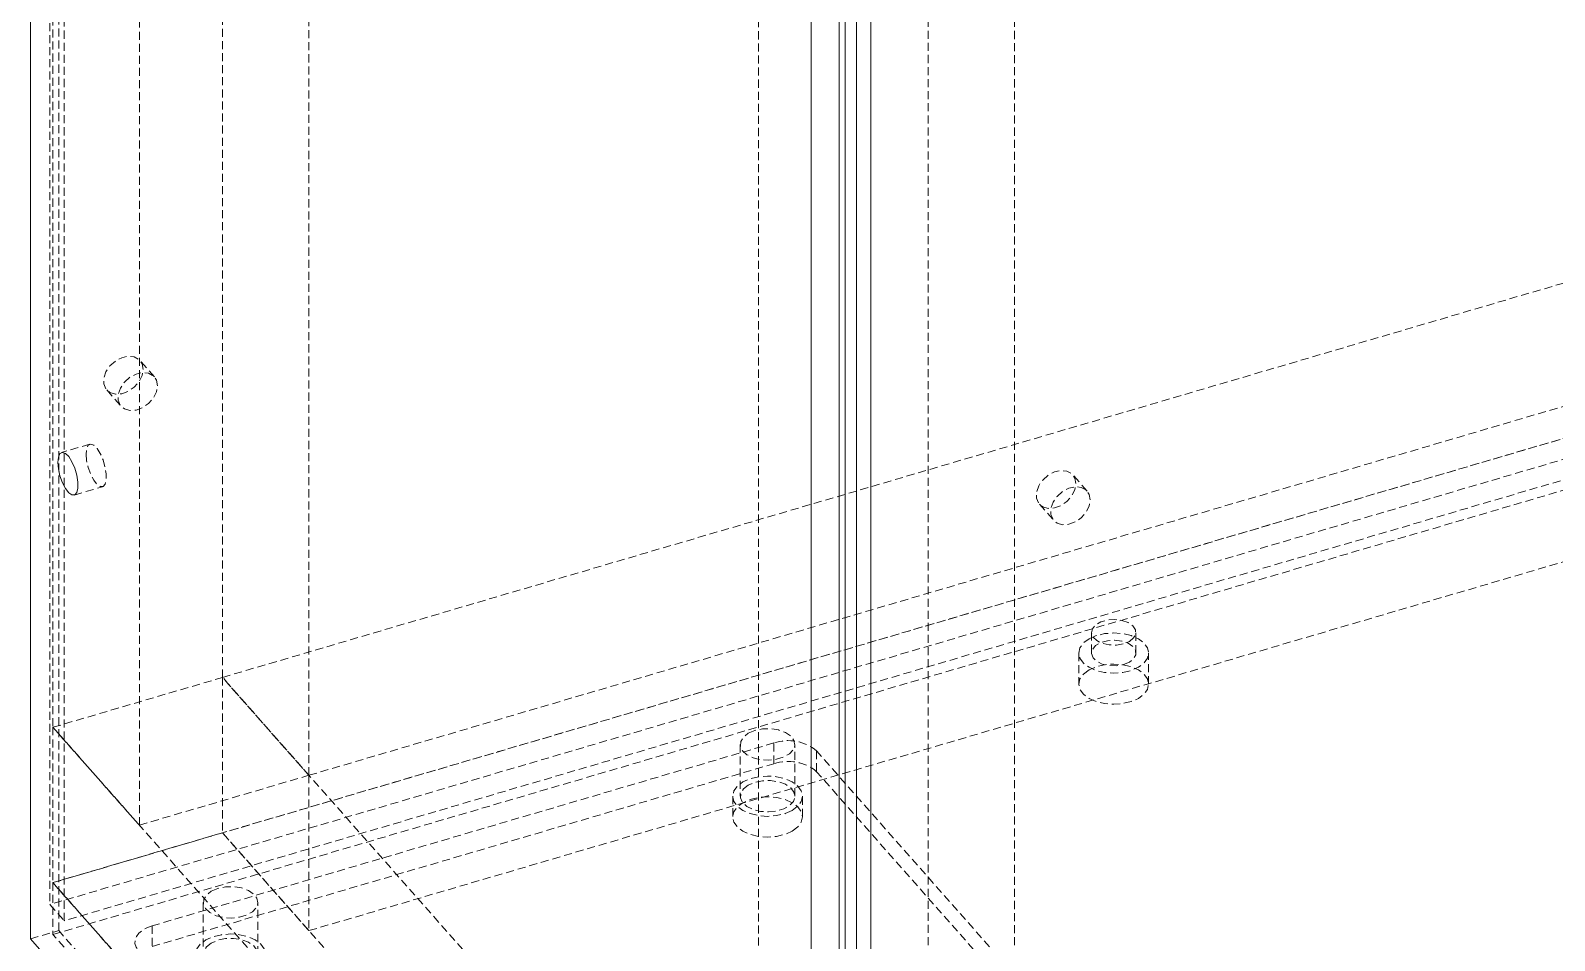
# Model space of a CAD drawing. Header units: millimetres. Extents: x 1529 to 6255, y 1713 to 5797.
# Drawn here: x 4524.1 to 4764.3, y 4566.2 to 4709.7 of the extents above; entities that cross this region are included whole.
import ezdxf

# ---------------------------------------------------------------- set-up
doc = ezdxf.new("R2010")
doc.units = ezdxf.units.MM
doc.linetypes.add('HIDDEN', pattern=[1.905, 1.27, -0.635])

msp = doc.modelspace()

# ---------------------------------------------------------------- linework, layer by layer
at = {"color": 7, "linetype": 'HIDDEN', "lineweight": 0}
for p, q in [((4528.575, 4567.738), (4528.575, 5136.05)), ((4529.449, 4569.291), (4529.449, 5137.603)), ((4527.179, 5135.64), (4527.179, 4571.863)), ((4554.397, 4607.658), (4554.397, 5113.913)), ((4527.667, 5106.051), (4527.667, 4599.795)), ((4568.017, 4592.227), (4568.017, 5098.482)), ((4541.287, 4584.364), (4541.287, 5090.62)), ((4665.625, 4481.638), (4665.625, 4987.893)), ((4638.895, 4980.031), (4638.895, 4473.775)), ((4679.245, 4972.462), (4679.245, 4466.207)), ((4966.268, 4704.31), (4527.667, 4575.299)), ((4962.216, 4699.826), (4527.179, 4571.863)), ((4964.486, 4697.254), (4529.449, 4569.291)), ((4527.667, 4567.134), (4966.268, 4696.145)), ((4554.397, 4607.658), (4821.699, 4686.283)), ((4568.017, 4592.227), (4835.319, 4670.852)), ((4821.699, 4661.786), (4554.397, 4583.161)), ((4543.656, 4655.035), (4541.386, 4657.607)), ((4536.138, 4652.975), (4538.408, 4650.403)), ((4568.017, 4567.73), (4835.319, 4646.355)), ((4533.489, 4644.43), (4529.034, 4643.119)), ((4690.672, 4637.038), (4688.402, 4639.61)), ((4531.009, 4636.404), (4535.464, 4637.714)), ((4683.154, 4634.978), (4685.424, 4632.406)), ((4691.358, 4614.758), (4691.358, 4611.492)), ((4698.358, 4611.492), (4698.358, 4614.758)), ((4689.358, 4611.492), (4689.358, 4606.593)), ((4700.358, 4606.593), (4700.358, 4611.492)), ((4527.667, 4599.795), (4554.397, 4607.658)), ((4679.245, 4466.207), (4554.397, 4607.658)), ((4554.397, 4607.658), (4554.397, 4583.161)), ((4568.017, 4592.227), (4554.397, 4607.658)), ((4651.606, 4459.373), (4527.667, 4599.795)), ((4527.667, 4599.795), (4527.667, 4575.299)), ((4527.667, 4599.795), (4541.287, 4584.364)), ((4641.313, 4597.322), (4543.302, 4568.493)), ((4636.005, 4597.092), (4636.005, 4588.927)), ((4641.313, 4594.056), (4641.313, 4597.322)), ((4644.605, 4588.927), (4644.605, 4597.092)), ((4697.977, 4539.48), (4648.038, 4596.061)), ((4648.038, 4596.061), (4648.038, 4592.795)), ((4543.302, 4565.227), (4641.313, 4594.056)), ((4541.287, 4584.364), (4568.017, 4592.227)), ((4568.017, 4592.227), (4568.017, 4567.73)), ((4697.977, 4536.214), (4648.038, 4592.795)), ((4634.805, 4588.927), (4634.805, 4585.661)), ((4645.805, 4585.661), (4645.805, 4588.927)), ((4527.667, 4575.299), (4554.397, 4583.161)), ((4554.397, 4583.161), (4679.245, 4441.711)), ((4568.017, 4567.73), (4554.397, 4583.161)), ((4651.606, 4434.877), (4527.667, 4575.299)), ((4527.667, 4575.299), (4651.606, 4434.877)), ((4527.667, 4575.299), (4527.667, 4567.134)), ((4527.179, 4571.863), (4529.449, 4569.291)), ((4551.359, 4572.194), (4551.359, 4564.029)), ((4559.959, 4564.029), (4559.959, 4572.194)), ((4524.12, 4566.427), (4528.575, 4567.738)), ((4650.462, 4428.008), (4527.667, 4567.134)), ((4651.606, 4428.344), (4528.575, 4567.738)), ((4543.302, 4568.493), (4543.302, 4565.227))]:
    msp.add_line(p, q, dxfattribs=at)
at = {"color": 7, "linetype": 'Continuous', "lineweight": 15}
for p, q in [((4524.12, 5134.74), (4524.12, 4566.427)), ((4651.606, 4996.657), (4651.606, 4428.344)), ((4647.151, 4995.346), (4647.151, 4427.034)), ((4654.296, 4996.152), (4654.296, 4427.84)), ((4656.566, 4425.268), (4656.566, 4993.58)), ((4652.514, 4964.6), (4652.514, 4458.344)), ((4524.12, 4566.427), (4647.151, 4427.034))]:
    msp.add_line(p, q, dxfattribs=at)
at = {"color": 7, "linetype": 'HIDDEN', "lineweight": 0, "flags": 128}
for points in [[(4541.881, 4656.208), (4541.712, 4657.086), (4541.223, 4657.77), (4540.468, 4658.185), (4539.528, 4658.286), (4538.505, 4658.063), (4537.51, 4657.539), (4536.65, 4656.772), (4536.02, 4655.844), (4535.686, 4654.856), (4535.686, 4653.916), (4536.02, 4653.124), (4536.65, 4652.567), (4537.51, 4652.305), (4538.505, 4652.367), (4539.528, 4652.746), (4540.468, 4653.4), (4541.223, 4654.259), (4541.712, 4655.23), (4541.881, 4656.208)], [(4544.151, 4653.636), (4543.982, 4654.514), (4543.493, 4655.198), (4542.738, 4655.613), (4541.798, 4655.715), (4540.775, 4655.491), (4539.779, 4654.968), (4538.92, 4654.2), (4538.29, 4653.272), (4537.956, 4652.285), (4537.956, 4651.344), (4538.29, 4650.552), (4538.92, 4649.995), (4539.779, 4649.733), (4540.775, 4649.795), (4541.798, 4650.174), (4542.738, 4650.828), (4543.493, 4651.687), (4543.982, 4652.659), (4544.151, 4653.636)], [(4532.888, 4642.872), (4532.974, 4641.847), (4533.223, 4640.737), (4533.608, 4639.664), (4534.087, 4638.744), (4534.608, 4638.075), (4535.115, 4637.732), (4535.553, 4637.75), (4535.874, 4638.129), (4536.044, 4638.826), (4536.044, 4639.767), (4535.874, 4640.849), (4535.553, 4641.955), (4535.115, 4642.966), (4534.608, 4643.772), (4534.087, 4644.285), (4533.608, 4644.449), (4533.223, 4644.248), (4532.974, 4643.703), (4532.888, 4642.872)], [(4688.897, 4638.211), (4688.728, 4639.089), (4688.239, 4639.773), (4687.484, 4640.188), (4686.544, 4640.29), (4685.521, 4640.066), (4684.526, 4639.543), (4683.666, 4638.775), (4683.036, 4637.847), (4682.702, 4636.86), (4682.702, 4635.919), (4683.036, 4635.127), (4683.666, 4634.57), (4684.526, 4634.308), (4685.521, 4634.37), (4686.544, 4634.749), (4687.484, 4635.403), (4688.239, 4636.262), (4688.728, 4637.234), (4688.897, 4638.211)], [(4691.167, 4635.639), (4690.998, 4636.518), (4690.509, 4637.201), (4689.754, 4637.616), (4688.814, 4637.718), (4687.791, 4637.494), (4686.796, 4636.971), (4685.936, 4636.203), (4685.306, 4635.276), (4684.972, 4634.288), (4684.972, 4633.347), (4685.306, 4632.555), (4685.936, 4631.998), (4686.796, 4631.736), (4687.791, 4631.798), (4688.814, 4632.177), (4689.754, 4632.831), (4690.509, 4633.691), (4690.998, 4634.662), (4691.167, 4635.639)], [(4697.333, 4613.33), (4698.002, 4613.871), (4698.331, 4614.509), (4698.284, 4615.173), (4697.865, 4615.793), (4697.12, 4616.3), (4696.13, 4616.641), (4695.003, 4616.777), (4693.859, 4616.695), (4692.824, 4616.403), (4692.01, 4615.933), (4691.504, 4615.335), (4691.361, 4614.675), (4691.598, 4614.024), (4692.187, 4613.453), (4693.066, 4613.023), (4694.14, 4612.781), (4695.291, 4612.753), (4696.395, 4612.943), (4697.333, 4613.33)], [(4690.969, 4613.737), (4692.108, 4614.242), (4693.435, 4614.559), (4694.858, 4614.667), (4696.282, 4614.559), (4697.608, 4614.242), (4698.747, 4613.737), (4699.621, 4613.08), (4700.171, 4612.314), (4700.358, 4611.492), (4700.171, 4610.671), (4699.621, 4609.905), (4698.747, 4609.247), (4697.608, 4608.743), (4696.282, 4608.425), (4694.858, 4608.317), (4693.435, 4608.425), (4692.108, 4608.743), (4690.969, 4609.247), (4690.095, 4609.905), (4689.545, 4610.671), (4689.358, 4611.492), (4689.546, 4612.314), (4690.095, 4613.08), (4690.969, 4613.737)], [(4697.333, 4610.064), (4696.395, 4609.677), (4695.291, 4609.487), (4694.14, 4609.515), (4693.066, 4609.757), (4692.187, 4610.186), (4691.598, 4610.758), (4691.361, 4611.409), (4691.504, 4612.069), (4692.01, 4612.666), (4692.824, 4613.137), (4693.859, 4613.429), (4695.003, 4613.511), (4696.13, 4613.375), (4697.12, 4613.034), (4697.865, 4612.527), (4698.284, 4611.907), (4698.331, 4611.242), (4698.002, 4610.605), (4697.333, 4610.064)], [(4690.969, 4608.838), (4690.095, 4608.181), (4689.546, 4607.415), (4689.358, 4606.593), (4689.545, 4605.771), (4690.095, 4605.006), (4690.969, 4604.348), (4692.108, 4603.843), (4693.435, 4603.526), (4694.858, 4603.418), (4696.282, 4603.526), (4697.608, 4603.843), (4698.747, 4604.348), (4699.621, 4605.006), (4700.171, 4605.771), (4700.358, 4606.593), (4700.171, 4607.415), (4699.621, 4608.181), (4698.747, 4608.838), (4697.608, 4609.343), (4696.282, 4609.66), (4694.858, 4609.768), (4693.435, 4609.66), (4692.108, 4609.343), (4690.969, 4608.838)], [(4637.264, 4598.848), (4638.296, 4599.287), (4639.506, 4599.531), (4640.786, 4599.559), (4642.025, 4599.368), (4643.11, 4598.974), (4643.946, 4598.413), (4644.458, 4597.735), (4644.602, 4596.999), (4644.364, 4596.272), (4643.765, 4595.618), (4642.858, 4595.095), (4641.725, 4594.749), (4640.466, 4594.612), (4639.192, 4594.695), (4638.017, 4594.99), (4637.046, 4595.473), (4636.364, 4596.1), (4636.032, 4596.814), (4636.08, 4597.554), (4636.503, 4598.252), (4637.264, 4598.848)], [(4644.194, 4586.682), (4643.055, 4586.177), (4641.728, 4585.86), (4640.305, 4585.752), (4638.881, 4585.86), (4637.555, 4586.177), (4636.416, 4586.682), (4635.542, 4587.339), (4634.992, 4588.105), (4634.805, 4588.927), (4634.992, 4589.749), (4635.542, 4590.514), (4636.416, 4591.172), (4637.555, 4591.677), (4638.881, 4591.994), (4640.305, 4592.102), (4641.728, 4591.994), (4643.055, 4591.677), (4644.194, 4591.172), (4645.068, 4590.514), (4645.618, 4589.749), (4645.805, 4588.927), (4645.618, 4588.105), (4645.068, 4587.339), (4644.194, 4586.682)], [(4637.264, 4590.682), (4636.503, 4590.087), (4636.08, 4589.388), (4636.032, 4588.649), (4636.364, 4587.934), (4637.046, 4587.308), (4638.017, 4586.825), (4639.192, 4586.529), (4640.466, 4586.446), (4641.725, 4586.584), (4642.858, 4586.93), (4643.765, 4587.453), (4644.364, 4588.107), (4644.602, 4588.834), (4644.458, 4589.569), (4643.946, 4590.248), (4643.11, 4590.808), (4642.025, 4591.202), (4640.786, 4591.394), (4639.506, 4591.366), (4638.296, 4591.122), (4637.264, 4590.682)], [(4644.194, 4583.416), (4645.068, 4584.073), (4645.618, 4584.839), (4645.805, 4585.661), (4645.618, 4586.483), (4645.068, 4587.248), (4644.194, 4587.906), (4643.055, 4588.41), (4641.728, 4588.728), (4640.305, 4588.836), (4638.881, 4588.728), (4637.555, 4588.41), (4636.416, 4587.906), (4635.542, 4587.248), (4634.992, 4586.482), (4634.805, 4585.661), (4634.992, 4584.839), (4635.542, 4584.073), (4636.416, 4583.416), (4637.555, 4582.911), (4638.881, 4582.594), (4640.305, 4582.486), (4641.728, 4582.594), (4643.055, 4582.911), (4644.194, 4583.416)], [(4552.619, 4573.95), (4553.65, 4574.389), (4554.86, 4574.633), (4556.141, 4574.661), (4557.379, 4574.47), (4558.464, 4574.076), (4559.3, 4573.515), (4559.813, 4572.837), (4559.956, 4572.102), (4559.718, 4571.375), (4559.119, 4570.72), (4558.213, 4570.197), (4557.08, 4569.851), (4555.82, 4569.714), (4554.546, 4569.797), (4553.372, 4570.093), (4552.4, 4570.575), (4551.718, 4571.202), (4551.386, 4571.916), (4551.434, 4572.656), (4551.858, 4573.354), (4552.619, 4573.95)], [(4543.302, 4568.493), (4542.476, 4568.188), (4541.77, 4567.796), (4541.209, 4567.332), (4540.817, 4566.813), (4540.607, 4566.26), (4540.587, 4565.695), (4540.76, 4565.138), (4541.117, 4564.611)], [(4559.548, 4561.784), (4558.409, 4561.279), (4557.083, 4560.962), (4555.659, 4560.854), (4554.236, 4560.962), (4552.909, 4561.279), (4551.77, 4561.784), (4550.896, 4562.441), (4550.347, 4563.207), (4550.159, 4564.029), (4550.347, 4564.851), (4550.896, 4565.617), (4551.77, 4566.274), (4552.909, 4566.779), (4554.236, 4567.096), (4555.659, 4567.204), (4557.083, 4567.096), (4558.409, 4566.779), (4559.548, 4566.274), (4560.422, 4565.617), (4560.972, 4564.851), (4561.159, 4564.029), (4560.972, 4563.207), (4560.422, 4562.441), (4559.548, 4561.784)], [(4552.619, 4565.784), (4551.858, 4565.189), (4551.434, 4564.49), (4551.386, 4563.751), (4551.718, 4563.036), (4552.4, 4562.41), (4553.372, 4561.927), (4554.546, 4561.631), (4555.82, 4561.548), (4557.08, 4561.686), (4558.213, 4562.032), (4559.119, 4562.555), (4559.718, 4563.209), (4559.956, 4563.936), (4559.813, 4564.671), (4559.3, 4565.35), (4558.464, 4565.911), (4557.379, 4566.304), (4556.141, 4566.496), (4554.86, 4566.468), (4553.65, 4566.224), (4552.619, 4565.784)]]:
    msp.add_lwpolyline(points, dxfattribs=at)
at = {"color": 7, "linetype": 'Continuous', "lineweight": 15, "flags": 128}
msp.add_lwpolyline([(4528.433, 4641.562), (4528.519, 4642.392), (4528.768, 4642.938), (4529.153, 4643.139), (4529.632, 4642.974), (4530.153, 4642.461), (4530.66, 4641.656), (4531.098, 4640.645), (4531.419, 4639.539), (4531.589, 4638.456), (4531.589, 4637.516), (4531.419, 4636.818), (4531.098, 4636.44), (4530.66, 4636.421), (4530.153, 4636.765), (4529.632, 4637.433), (4529.153, 4638.354), (4528.768, 4639.427), (4528.519, 4640.536), (4528.433, 4641.562)], dxfattribs=at)
at = {"color": 7, "linetype": 'HIDDEN', "lineweight": 0}
for centre in [(4643.551, 4590.7), (4643.551, 4587.433)]:
    msp.add_arc(centre, 6.991, 50.07566, 108.67685, dxfattribs=at)

doc.saveas('drawing.dxf')
